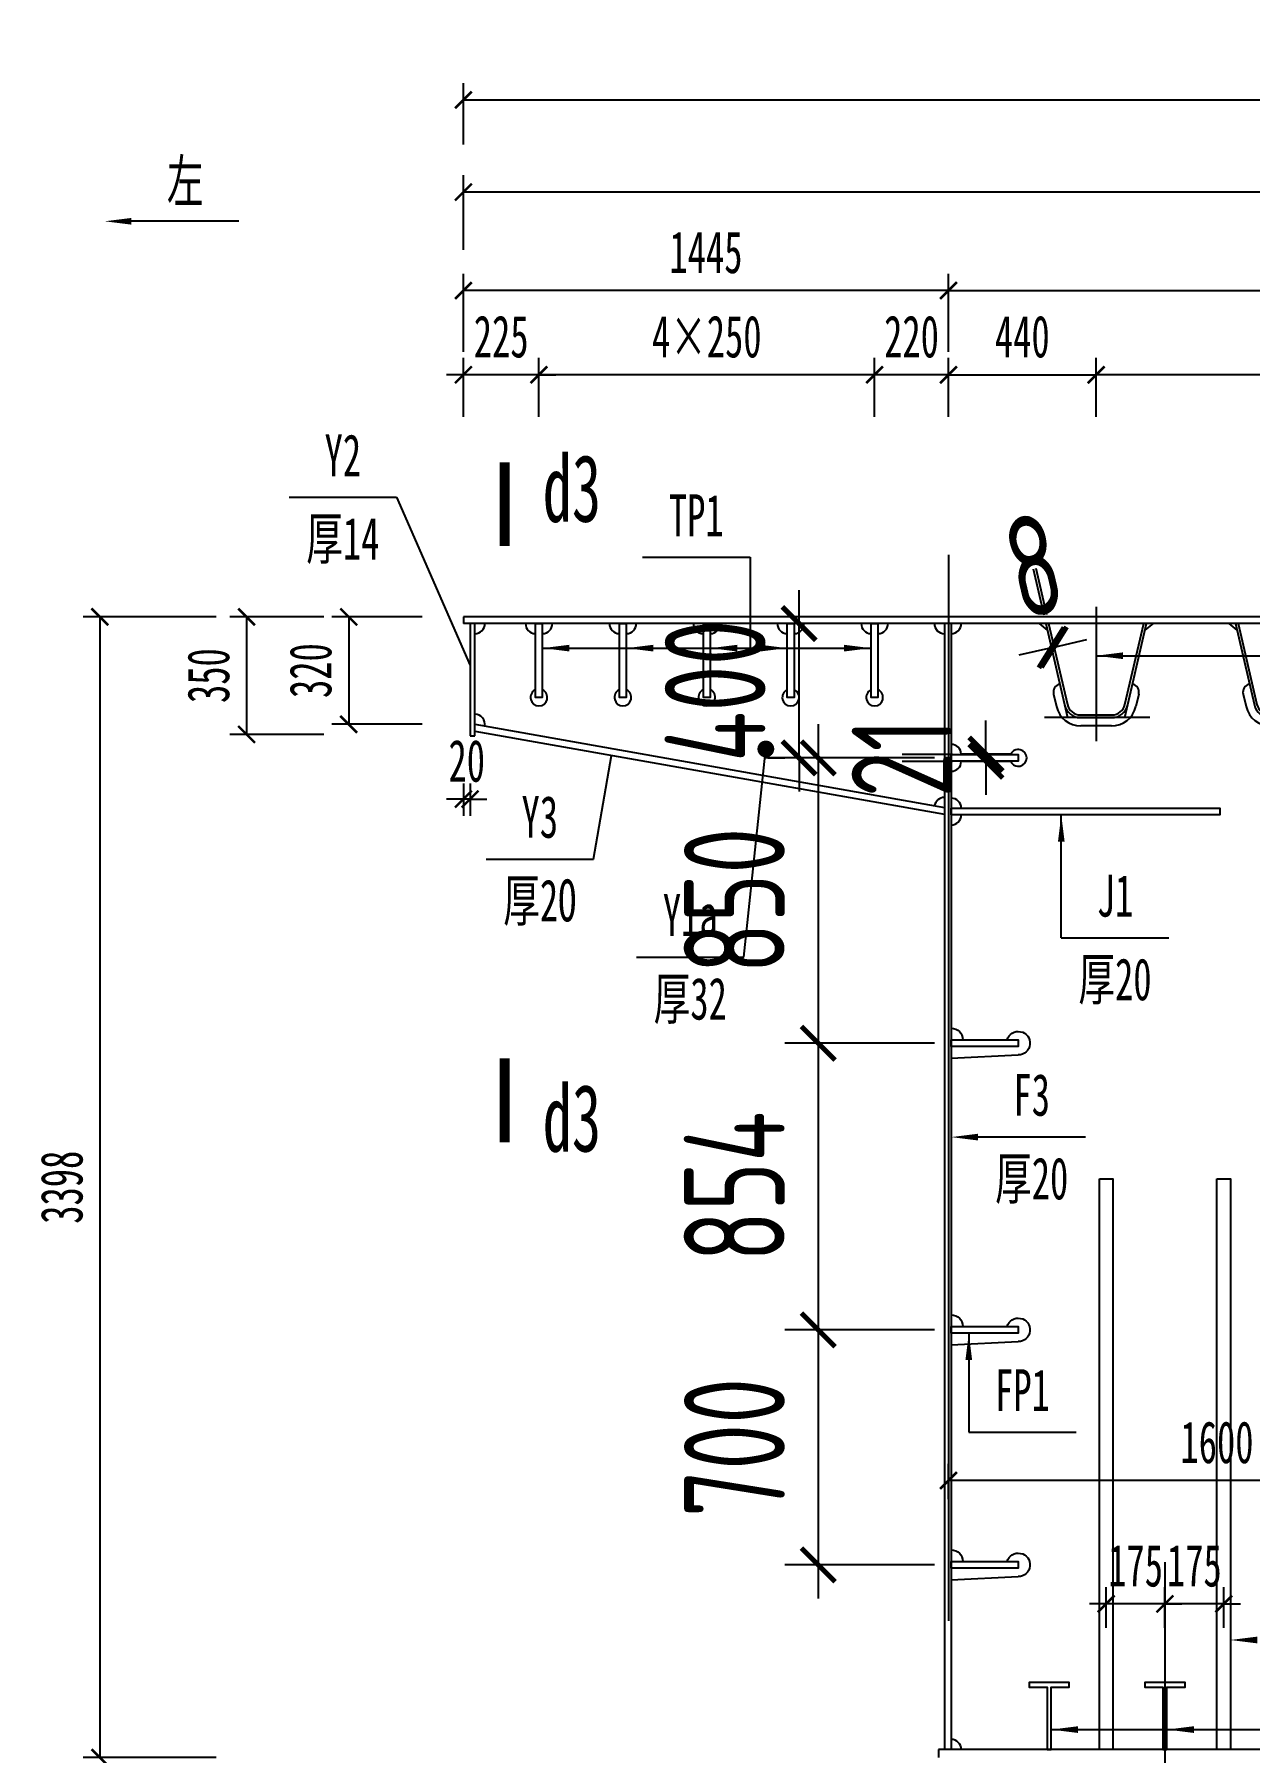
# Model space of a CAD drawing. Extents: x -149716 to 104715, y -26828 to 33500.
# Drawn here: x -37312 to -33691, y 6574 to 11693 of the extents above; entities that cross this region are included whole.
import ezdxf
from ezdxf.enums import TextEntityAlignment as Align

# ---------------------------------------------------------------- set-up
doc = ezdxf.new("R2010")
doc.units = 0
doc.header["$LTSCALE"] = 1000
doc.linetypes.add('CENTER', pattern=[50.8, 31.75, -6.35, 6.35, -6.35])
doc.layers.get('0').update_dxf_attribs({"linetype": 'CONTINUOUS'})
doc.layers.get('Defpoints').update_dxf_attribs({"color": 250, "linetype": 'CONTINUOUS'})
doc.layers.add('01', color=1, linetype='CONTINUOUS', lineweight=25)
doc.layers.add('DIM', color=3, linetype='CONTINUOUS', lineweight=0)
for name, color, linetype in [('02', 2, 'CONTINUOUS'), ('04', 4, 'CONTINUOUS'), ('06', 6, 'CENTER'), ('07', 7, 'CONTINUOUS')]:
    doc.layers.add(name, color=color, linetype=linetype)
doc.styles.add('TSSD_Dimension', font='tssdeng.shx', dxfattribs={"width": 0.7, "bigfont": 'hztxt.shx'})
doc.styles.add('仿宋', font='simfang.ttf', dxfattribs={"width": 0.64})
doc.dimstyles.new('1：50', dxfattribs={"dimscale": 50, "dimtxt": 2.5, "dimasz": 1, "dimexe": 1, "dimexo": 0, "dimgap": 1, "dimtad": 1, "dimdec": 1, "dimdsep": 46, "dimtxsty": '仿宋', "dimblk": 'ARCHTICK', "dimcen": 0, "dimclrd": 256, "dimclre": 256, "dimclrt": 256, "dimazin": 2, "dimtfac": 1, "dimtdec": 1, "dimtix": 1, "dimtmove": 2, "dimatfit": 3, "dimfxl": 1, "dimtvp": 0.8, "dimtolj": 1, "dimtzin": 0, "dimlwd": -1, "dimlwe": -1, "dimarcsym": 0})
doc.dimstyles.new('TSSD_100_100', dxfattribs={"dimtxt": 300, "dimasz": 100, "dimexe": 100, "dimexo": 250, "dimgap": 100, "dimtad": 1, "dimdec": 0, "dimzin": 0, "dimdsep": 46, "dimtxsty": 'TSSD_Dimension', "dimblk": 'ARCHTICK', "dimblk1": 'ARCHTICK', "dimblk2": 'ARCHTICK', "dimcen": 0, "dimdle": 100, "dimclrt": 7, "dimadec": 0, "dimazin": 0, "dimtfac": 1, "dimtdec": 0, "dimtix": 1, "dimtmove": 2, "dimatfit": 3, "dimfxl": 1, "dimtolj": 1, "dimtzin": 0, "dimarcsym": 0})

# ---------------------------------------------------------------- blocks, each defined once
blk = doc.blocks.new('_ArchTick')
at = {"color": 0, "linetype": 'ByBlock', "const_width": 0.15}
blk.add_lwpolyline([(-0.5, -0.5), (0.5, 0.5)], dxfattribs=at)
blk = doc.blocks.new('*D310')
at = {"layer": '04', "transparency": 16777216}
for p, q in [((-34588.6, 10746.6), (-34588.6, 10979.5)), ((-30883.6, 10746.6), (-30883.6, 10979.5)), ((-34588.6, 10929.5), (-30883.6, 10929.5))]:
    blk.add_line(p, q, dxfattribs=at)
at = {"layer": 'Defpoints', "color": 0, "transparency": 16777216}
for p in [(-30883.6, 10929.5), (-34588.6, 10746.6), (-30883.6, 10746.6)]:
    blk.add_point(p, dxfattribs=at)
at = {"layer": '04', "transparency": 16777216, "xscale": 50, "yscale": 50, "zscale": 50, "rotation": 180}
blk.add_blockref('_ArchTick', (-34588.6, 10929.5), dxfattribs=at)
at = {"layer": '04', "transparency": 16777216, "xscale": 50, "yscale": 50, "zscale": 50}
blk.add_blockref('_ArchTick', (-30883.6, 10929.5), dxfattribs=at)
at = {"layer": '04', "transparency": 16777216, "insert": (-32736.1, 11042.7), "char_height": 125, "attachment_point": 5, "style": '仿宋'}
blk.add_mtext('\\A1;3705', dxfattribs=at)
blk = doc.blocks.new('*D311')
at = {"layer": '04', "transparency": 16777216}
for p, q in [((-36033.6, 11364.4), (-36033.6, 11547.3)), ((-21733.6, 11364.4), (-21733.6, 11547.3)), ((-36033.6, 11497.3), (-21733.6, 11497.3))]:
    blk.add_line(p, q, dxfattribs=at)
at = {"layer": 'Defpoints', "color": 0, "transparency": 16777216}
for p in [(-21733.6, 11497.3), (-36033.6, 11364.4), (-21733.6, 11364.4)]:
    blk.add_point(p, dxfattribs=at)
at = {"layer": '04', "transparency": 16777216, "xscale": 50, "yscale": 50, "zscale": 50, "rotation": 180}
blk.add_blockref('_ArchTick', (-36033.6, 11497.3), dxfattribs=at)
at = {"layer": '04', "transparency": 16777216, "xscale": 50, "yscale": 50, "zscale": 50}
blk.add_blockref('_ArchTick', (-21733.6, 11497.3), dxfattribs=at)
at = {"layer": '04', "transparency": 16777216, "insert": (-28883.6, 11610.5), "char_height": 125, "attachment_point": 5, "style": '仿宋'}
blk.add_mtext('\\A1;14300', dxfattribs=at)
blk = doc.blocks.new('*D312')
at = {"layer": '04', "transparency": 16777216}
for p, q in [((-36033.6, 11051.2), (-36033.6, 11272.8)), ((-27833.6, 11051.2), (-27833.6, 11272.8)), ((-27833.6, 11222.8), (-36033.6, 11222.8))]:
    blk.add_line(p, q, dxfattribs=at)
at = {"layer": 'Defpoints', "color": 0, "transparency": 16777216}
for p in [(-36033.6, 11222.8), (-36033.6, 11051.2), (-27833.6, 11051.2)]:
    blk.add_point(p, dxfattribs=at)
at = {"layer": '04', "transparency": 16777216, "xscale": 50, "yscale": 50, "zscale": 50, "rotation": 180}
blk.add_blockref('_ArchTick', (-36033.6, 11222.8), dxfattribs=at)
at = {"layer": '04', "transparency": 16777216, "xscale": 50, "yscale": 50, "zscale": 50}
blk.add_blockref('_ArchTick', (-27833.6, 11222.8), dxfattribs=at)
at = {"layer": '04', "transparency": 16777216, "insert": (-31933.6, 11336.1), "char_height": 125, "attachment_point": 5, "style": '仿宋'}
blk.add_mtext('\\A1;8200', dxfattribs=at)
blk = doc.blocks.new('*D314')
at = {"layer": '04', "transparency": 16777216}
for p, q in [((-34148.6, 10553.6), (-34148.6, 10728.5)), ((-31323.6, 10553.6), (-31323.6, 10728.5)), ((-31323.6, 10678.5), (-34148.6, 10678.5))]:
    blk.add_line(p, q, dxfattribs=at)
at = {"layer": 'Defpoints', "color": 0, "transparency": 16777216}
for p in [(-34148.6, 10678.5), (-34148.6, 10553.6), (-31323.6, 10553.6)]:
    blk.add_point(p, dxfattribs=at)
at = {"layer": '04', "transparency": 16777216, "xscale": 50, "yscale": 50, "zscale": 50, "rotation": 180}
blk.add_blockref('_ArchTick', (-34148.6, 10678.5), dxfattribs=at)
at = {"layer": '04', "transparency": 16777216, "xscale": 50, "yscale": 50, "zscale": 50}
blk.add_blockref('_ArchTick', (-31323.6, 10678.5), dxfattribs=at)
at = {"layer": '04', "transparency": 16777216, "insert": (-32736.1, 10791.7), "char_height": 125, "attachment_point": 5, "style": '仿宋'}
blk.add_mtext('\\A1;5×565', dxfattribs=at)
blk = doc.blocks.new('*D315')
at = {"layer": '04', "transparency": 16777216}
for p, q in [((-36449.6, 9957.3), (-36729.5, 9957.3)), ((-36679.5, 9957.3), (-36679.5, 9607.3)), ((-36449.6, 9607.3), (-36729.5, 9607.3))]:
    blk.add_line(p, q, dxfattribs=at)
at = {"layer": 'Defpoints', "color": 0, "transparency": 16777216}
for p in [(-36449.6, 9957.3), (-36679.5, 9607.3), (-36449.6, 9607.3)]:
    blk.add_point(p, dxfattribs=at)
at = {"layer": '04', "transparency": 16777216, "xscale": 50, "yscale": 50, "zscale": 50}
for p, rotation in [((-36679.5, 9957.3), 90), ((-36679.5, 9607.3), 270)]:
    blk.add_blockref('_ArchTick', p, dxfattribs=dict(at, rotation=rotation))
at = {"layer": '04', "transparency": 16777216, "insert": (-36792.7, 9782.3), "char_height": 125, "attachment_point": 5, "rotation": 90, "style": '仿宋'}
blk.add_mtext('\\A1;350', dxfattribs=at)
blk = doc.blocks.new('*D316')
at = {"layer": '04', "transparency": 16777216}
for p, q in [((-36156.6, 9957.3), (-36425.2, 9957.3)), ((-36375.2, 9957.3), (-36375.2, 9637.3)), ((-36156.6, 9637.3), (-36425.2, 9637.3))]:
    blk.add_line(p, q, dxfattribs=at)
at = {"layer": 'Defpoints', "color": 0, "transparency": 16777216}
for p in [(-36156.6, 9957.3), (-36375.2, 9637.3), (-36156.6, 9637.3)]:
    blk.add_point(p, dxfattribs=at)
at = {"layer": '04', "transparency": 16777216, "xscale": 50, "yscale": 50, "zscale": 50}
for p, rotation in [((-36375.2, 9957.3), 90), ((-36375.2, 9637.3), 270)]:
    blk.add_blockref('_ArchTick', p, dxfattribs=dict(at, rotation=rotation))
at = {"layer": '04', "transparency": 16777216, "insert": (-36488.4, 9797.3), "char_height": 125, "attachment_point": 5, "rotation": 90, "style": '仿宋'}
blk.add_mtext('\\A1;320', dxfattribs=at)
blk = doc.blocks.new('顶底板板肋带过焊孔')
at = {"layer": '01'}
blk.add_lwpolyline([(50530.3, 112160.4, 0.404482), (50559.3, 112130.4), (50559.3, 111962.8, 4.313631), (50581.3, 111962.8), (50581.3, 112130.4, 0.404482), (50610.3, 112160.4)], format="xyb", dxfattribs=at)
at = {"layer": '02'}
blk.add_lwpolyline([(50560.3, 112160.4), (50580.3, 112160.4), (50580.3, 111940.4), (50560.3, 111940.4)], close=True, dxfattribs=at)
blk = doc.blocks.new('U2加劲肋带过焊孔')
at = {"layer": '01'}
for p, q in [((48376, 137282.9), (48036, 137282.9)), ((48036, 137282.9), (48060.5, 137263.4)), ((48376, 137282.9), (48351.4, 137263.4)), ((48079.1, 137072.9), (48087.6, 137035.9)), ((48332.9, 137072.9), (48324.3, 137035.9)), ((48251.2, 136977.9), (48160.7, 136977.9))]:
    blk.add_line(p, q, dxfattribs=at)
for centre, radius, start, end in [((48103.4, 137078.6), 25, 103.0693, 193.0693), ((48308.5, 137078.6), 25, 346.9307, 76.9307), ((48160.7, 137052.9), 75, 193.0693, 270), ((48251.2, 137052.9), 75, 270, 346.9307)]:
    blk.add_arc(centre, radius, start, end, dxfattribs=at)
at = {"layer": '02'}
for points in [[(48056, 137282.9), (48112.3, 137040.1, 0.348876), (48159.1, 137002.9), (48252.8, 137002.9, 0.348876), (48299.6, 137040.1), (48356, 137282.9)], [(48064.2, 137282.9), (48120.1, 137041.9, 0.348876), (48159.1, 137010.9), (48252.8, 137010.9, 0.348876), (48291.8, 137041.9), (48347.8, 137282.9)]]:
    blk.add_lwpolyline(points, format="xyb", dxfattribs=at)
at = {"layer": '06', "ltscale": 0.1}
blk.add_line((48206, 137332.9), (48206, 136932.9), dxfattribs=at)
blk = doc.blocks.new('*D317')
at = {"layer": '04', "transparency": 16777216}
for p, q in [((-36770.6, 9957.3), (-37166.5, 9957.3)), ((-37116.5, 9957.3), (-37116.5, 6559.3)), ((-36770.6, 6559.3), (-37166.5, 6559.3))]:
    blk.add_line(p, q, dxfattribs=at)
at = {"layer": 'Defpoints', "color": 0, "transparency": 16777216}
for p in [(-36770.6, 9957.3), (-37116.5, 6559.3), (-36770.6, 6559.3)]:
    blk.add_point(p, dxfattribs=at)
at = {"layer": '04', "transparency": 16777216, "xscale": 50, "yscale": 50, "zscale": 50}
for p, rotation in [((-37116.5, 9957.3), 90), ((-37116.5, 6559.3), 270)]:
    blk.add_blockref('_ArchTick', p, dxfattribs=dict(at, rotation=rotation))
at = {"layer": '04', "transparency": 16777216, "insert": (-37229.7, 8258.3), "char_height": 125, "attachment_point": 5, "rotation": 90, "style": '仿宋'}
blk.add_mtext('\\A1;3398', dxfattribs=at)
blk = doc.blocks.new('板肋带过焊孔')
at = {"layer": '01'}
blk.add_line((50817.6, 161172.4), (50617.6, 161182.4), dxfattribs=at)
for centre, start, end in [((50617.6, 161217.4), 16.6015, 270), ((50817.6, 161227.4), 90, 180)]:
    blk.add_arc(centre, 35, start, end, dxfattribs=at)
at = {"layer": '02'}
blk.add_lwpolyline([(50817.6, 161227.4), (50617.6, 161227.4), (50617.6, 161207.4), (50817.6, 161207.4)], close=True, dxfattribs=at)
blk = doc.blocks.new('*D318')
at = {"layer": '04', "transparency": 16777216}
for p, q in [((-34588.6, 10553.6), (-34588.6, 10728.5)), ((-34148.6, 10553.6), (-34148.6, 10728.5)), ((-34588.6, 10678.5), (-34148.6, 10678.5))]:
    blk.add_line(p, q, dxfattribs=at)
at = {"layer": 'Defpoints', "color": 0, "transparency": 16777216}
for p in [(-34148.6, 10678.5), (-34588.6, 10553.6), (-34148.6, 10553.6)]:
    blk.add_point(p, dxfattribs=at)
at = {"layer": '04', "transparency": 16777216, "xscale": 50, "yscale": 50, "zscale": 50, "rotation": 180}
blk.add_blockref('_ArchTick', (-34588.6, 10678.5), dxfattribs=at)
at = {"layer": '04', "transparency": 16777216, "xscale": 50, "yscale": 50, "zscale": 50}
blk.add_blockref('_ArchTick', (-34148.6, 10678.5), dxfattribs=at)
at = {"layer": '04', "transparency": 16777216, "insert": (-34368.6, 10791.7), "char_height": 125, "attachment_point": 5, "style": '仿宋'}
blk.add_mtext('\\A1;440', dxfattribs=at)
blk = doc.blocks.new('*D320')
at = {"layer": '04', "transparency": 16777216}
for p, q in [((-34808.6, 10553.6), (-34808.6, 10728.5)), ((-34588.6, 10553.6), (-34588.6, 10728.5)), ((-34808.6, 10678.5), (-34858.6, 10678.5)), ((-34588.6, 10678.5), (-34808.6, 10678.5)), ((-34588.6, 10678.5), (-34538.6, 10678.5))]:
    blk.add_line(p, q, dxfattribs=at)
at = {"layer": 'Defpoints', "color": 0, "transparency": 16777216}
for p in [(-34808.6, 10678.5), (-34808.6, 10553.6), (-34588.6, 10553.6)]:
    blk.add_point(p, dxfattribs=at)
at = {"layer": '04', "transparency": 16777216, "xscale": 50, "yscale": 50, "zscale": 50}
blk.add_blockref('_ArchTick', (-34808.6, 10678.5), dxfattribs=at)
at = {"layer": '04', "transparency": 16777216, "xscale": 50, "yscale": 50, "zscale": 50, "rotation": 180}
blk.add_blockref('_ArchTick', (-34588.6, 10678.5), dxfattribs=at)
at = {"layer": '04', "transparency": 16777216, "insert": (-34698.6, 10791.7), "char_height": 125, "attachment_point": 5, "style": '仿宋'}
blk.add_mtext('\\A1;220', dxfattribs=at)
blk = doc.blocks.new('*D321')
at = {"layer": '04', "transparency": 16777216}
for p, q in [((-35808.6, 10553.6), (-35808.6, 10728.5)), ((-34808.6, 10553.6), (-34808.6, 10728.5)), ((-34808.6, 10678.5), (-35808.6, 10678.5))]:
    blk.add_line(p, q, dxfattribs=at)
at = {"layer": 'Defpoints', "color": 0, "transparency": 16777216}
for p in [(-35808.6, 10678.5), (-35808.6, 10553.6), (-34808.6, 10553.6)]:
    blk.add_point(p, dxfattribs=at)
at = {"layer": '04', "transparency": 16777216, "xscale": 50, "yscale": 50, "zscale": 50, "rotation": 180}
blk.add_blockref('_ArchTick', (-35808.6, 10678.5), dxfattribs=at)
at = {"layer": '04', "transparency": 16777216, "xscale": 50, "yscale": 50, "zscale": 50}
blk.add_blockref('_ArchTick', (-34808.6, 10678.5), dxfattribs=at)
at = {"layer": '04', "transparency": 16777216, "insert": (-35308.6, 10791.7), "char_height": 125, "attachment_point": 5, "style": '仿宋'}
blk.add_mtext('\\A1;4×250', dxfattribs=at)
blk = doc.blocks.new('*D322')
at = {"layer": '04', "transparency": 16777216}
for p, q in [((-36033.6, 10553.6), (-36033.6, 10728.5)), ((-35808.6, 10553.6), (-35808.6, 10728.5)), ((-36033.6, 10678.5), (-36083.6, 10678.5)), ((-35808.6, 10678.5), (-36033.6, 10678.5)), ((-35808.6, 10678.5), (-35758.6, 10678.5))]:
    blk.add_line(p, q, dxfattribs=at)
at = {"layer": 'Defpoints', "color": 0, "transparency": 16777216}
for p in [(-36033.6, 10678.5), (-36033.6, 10553.6), (-35808.6, 10553.6)]:
    blk.add_point(p, dxfattribs=at)
at = {"layer": '04', "transparency": 16777216, "xscale": 50, "yscale": 50, "zscale": 50}
blk.add_blockref('_ArchTick', (-36033.6, 10678.5), dxfattribs=at)
at = {"layer": '04', "transparency": 16777216, "xscale": 50, "yscale": 50, "zscale": 50, "rotation": 180}
blk.add_blockref('_ArchTick', (-35808.6, 10678.5), dxfattribs=at)
at = {"layer": '04', "transparency": 16777216, "insert": (-35921.1, 10791.7), "char_height": 125, "attachment_point": 5, "style": '仿宋'}
blk.add_mtext('\\A1;225', dxfattribs=at)
blk = doc.blocks.new('*D323')
at = {"layer": '04', "transparency": 16777216}
for p, q in [((-36033.6, 10746.6), (-36033.6, 10979.5)), ((-34588.6, 10746.6), (-34588.6, 10979.5)), ((-34588.6, 10929.5), (-36033.6, 10929.5))]:
    blk.add_line(p, q, dxfattribs=at)
at = {"layer": 'Defpoints', "color": 0, "transparency": 16777216}
for p in [(-36033.6, 10929.5), (-36033.6, 10746.6), (-34588.6, 10746.6)]:
    blk.add_point(p, dxfattribs=at)
at = {"layer": '04', "transparency": 16777216, "xscale": 50, "yscale": 50, "zscale": 50, "rotation": 180}
blk.add_blockref('_ArchTick', (-36033.6, 10929.5), dxfattribs=at)
at = {"layer": '04', "transparency": 16777216, "xscale": 50, "yscale": 50, "zscale": 50}
blk.add_blockref('_ArchTick', (-34588.6, 10929.5), dxfattribs=at)
at = {"layer": '04', "transparency": 16777216, "insert": (-35311.1, 11042.7), "char_height": 125, "attachment_point": 5, "style": '仿宋'}
blk.add_mtext('\\A1;1445', dxfattribs=at)
blk = doc.blocks.new('*D364')
at = {"layer": '04', "transparency": 16777216}
for p, q in [((-34588.6, 7329.1), (-34588.6, 7434.7)), ((-32988.6, 7329.1), (-32988.6, 7434.7)), ((-32988.6, 7384.7), (-34588.6, 7384.7))]:
    blk.add_line(p, q, dxfattribs=at)
at = {"layer": 'Defpoints', "color": 0, "transparency": 16777216}
for p in [(-34588.6, 7384.7), (-34588.6, 7329.1), (-32988.6, 7329.1)]:
    blk.add_point(p, dxfattribs=at)
at = {"layer": '04', "transparency": 16777216, "xscale": 50, "yscale": 50, "zscale": 50, "rotation": 180}
blk.add_blockref('_ArchTick', (-34588.6, 7384.7), dxfattribs=at)
at = {"layer": '04', "transparency": 16777216, "xscale": 50, "yscale": 50, "zscale": 50}
blk.add_blockref('_ArchTick', (-32988.6, 7384.7), dxfattribs=at)
at = {"layer": '04', "transparency": 16777216, "insert": (-33788.6, 7497.9), "char_height": 125, "attachment_point": 5, "style": '仿宋'}
blk.add_mtext('\\A1;1600', dxfattribs=at)
blk = doc.blocks.new('*D282')
at = {"layer": '04', "transparency": 16777216}
for p, q in [((-36033.6, 9461.4), (-36033.6, 9364.6)), ((-36013.6, 9461.4), (-36013.6, 9364.6)), ((-36033.6, 9414.6), (-36083.6, 9414.6)), ((-36013.6, 9414.6), (-36033.6, 9414.6)), ((-36013.6, 9414.6), (-35963.6, 9414.6))]:
    blk.add_line(p, q, dxfattribs=at)
at = {"layer": 'Defpoints', "color": 0, "transparency": 16777216}
for p in [(-36033.6, 9461.4), (-36013.6, 9461.4), (-36033.6, 9414.6)]:
    blk.add_point(p, dxfattribs=at)
at = {"layer": '04', "transparency": 16777216, "xscale": 50, "yscale": 50, "zscale": 50}
blk.add_blockref('_ArchTick', (-36033.6, 9414.6), dxfattribs=at)
at = {"layer": '04', "transparency": 16777216, "xscale": 50, "yscale": 50, "zscale": 50, "rotation": 180}
blk.add_blockref('_ArchTick', (-36013.6, 9414.6), dxfattribs=at)
at = {"layer": '04', "transparency": 16777216, "insert": (-36023.6, 9527.8), "char_height": 125, "attachment_point": 5, "style": '仿宋'}
blk.add_mtext('\\A1;20', dxfattribs=at)
blk = doc.blocks.new('腹板板肋带过焊孔1')
at = {"layer": '01'}
for p, q in [((53004.8, 112165.9), (52857.2, 112165.9)), ((53004.8, 112143.9), (52857.2, 112143.9))]:
    blk.add_line(p, q, dxfattribs=at)
for centre, radius, start, end in [((52827.3, 112164.9), 30, 1.9102, 90), ((53027.3, 112154.9), 25, 206.1039, 153.8961), ((52827.3, 112144.9), 30, 270, 358.0898)]:
    blk.add_arc(centre, radius, start, end, dxfattribs=at)
at = {"layer": '02'}
blk.add_lwpolyline([(52827.3, 112164.9), (53027.3, 112164.9), (53027.3, 112144.9), (52827.3, 112144.9)], close=True, dxfattribs=at)
blk = doc.blocks.new('*D298')
at = {"layer": '04', "transparency": 16777216}
for p, q in [((-33943.6, 6945.9), (-33943.6, 7067.2)), ((-33768.6, 6945.9), (-33768.6, 7067.2)), ((-33943.6, 7017.2), (-33993.6, 7017.2)), ((-33768.6, 7017.2), (-33943.6, 7017.2)), ((-33768.6, 7017.2), (-33718.6, 7017.2))]:
    blk.add_line(p, q, dxfattribs=at)
at = {"layer": 'Defpoints', "color": 0, "transparency": 16777216}
for p in [(-33943.6, 7017.2), (-33943.6, 6945.9), (-33768.6, 6945.9)]:
    blk.add_point(p, dxfattribs=at)
at = {"layer": '04', "transparency": 16777216, "xscale": 50, "yscale": 50, "zscale": 50}
blk.add_blockref('_ArchTick', (-33943.6, 7017.2), dxfattribs=at)
at = {"layer": '04', "transparency": 16777216, "xscale": 50, "yscale": 50, "zscale": 50, "rotation": 180}
blk.add_blockref('_ArchTick', (-33768.6, 7017.2), dxfattribs=at)
at = {"layer": '04', "transparency": 16777216, "insert": (-33856.1, 7130.4), "char_height": 125, "attachment_point": 5, "style": '仿宋'}
blk.add_mtext('\\A1;175', dxfattribs=at)
blk = doc.blocks.new('*D299')
at = {"layer": '04', "transparency": 16777216}
for p, q in [((-34118.6, 6945.9), (-34118.6, 7067.2)), ((-33943.6, 6945.9), (-33943.6, 7067.2)), ((-34118.6, 7017.2), (-34168.6, 7017.2)), ((-33943.6, 7017.2), (-34118.6, 7017.2)), ((-33943.6, 7017.2), (-33893.6, 7017.2))]:
    blk.add_line(p, q, dxfattribs=at)
at = {"layer": 'Defpoints', "color": 0, "transparency": 16777216}
for p in [(-34118.6, 7017.2), (-34118.6, 6945.9), (-33943.6, 6945.9)]:
    blk.add_point(p, dxfattribs=at)
at = {"layer": '04', "transparency": 16777216, "xscale": 50, "yscale": 50, "zscale": 50}
blk.add_blockref('_ArchTick', (-34118.6, 7017.2), dxfattribs=at)
at = {"layer": '04', "transparency": 16777216, "xscale": 50, "yscale": 50, "zscale": 50, "rotation": 180}
blk.add_blockref('_ArchTick', (-33943.6, 7017.2), dxfattribs=at)
at = {"layer": '04', "transparency": 16777216, "insert": (-34031.1, 7130.4), "char_height": 125, "attachment_point": 5, "style": '仿宋'}
blk.add_mtext('\\A1;175', dxfattribs=at)
blk = doc.blocks.new('*D375')
at = {"layer": 'Defpoints', "color": 0, "transparency": 16777216}
for p in [(-34280, 9857.1), (-34274.1, 9867.4), (-34272.2, 9858.9)]:
    blk.add_point(p, dxfattribs=at)
at = {"layer": 'DIM', "color": 0, "lineweight": -2, "transparency": 16777216}
for p, q in [((-34336.5, 10100.7), (-34304.5, 9963)), ((-34328.7, 10102.5), (-34296.8, 9964.8)), ((-34274.1, 9867.4), (-34176.7, 9890)), ((-34281.9, 9865.6), (-34379.3, 9843)), ((-34281.9, 9865.6), (-34274.1, 9867.4))]:
    blk.add_line(p, q, dxfattribs=at)
at = {"layer": 'DIM', "color": 0, "lineweight": -2, "transparency": 16777216, "xscale": 100, "yscale": 100, "zscale": 100}
for p, rotation in [((-34281.9, 9865.6), 13.06931789628946), ((-34274.1, 9867.4), 193.0693178962895)]:
    blk.add_blockref('_ArchTick', p, dxfattribs=dict(at, rotation=rotation))
at = {"layer": 'DIM', "color": 7, "transparency": 16777216, "insert": (-34334.6, 10110.1), "char_height": 300, "attachment_point": 5, "rotation": 13.0693, "style": 'TSSD_Dimension'}
blk.add_mtext('\\A1;8', dxfattribs=at)
blk = doc.blocks.new('*D377')
at = {"layer": 'Defpoints', "color": 0, "transparency": 16777216}
for p in [(-34476.8, 9548.3), (-34476.8, 9527.3), (-34476.8, 9527.3)]:
    blk.add_point(p, dxfattribs=at)
at = {"layer": 'DIM', "color": 0, "lineweight": -2, "transparency": 16777216}
for p, q in [((-34476.8, 9548.3), (-34476.8, 9648.3)), ((-34726.8, 9548.3), (-34576.8, 9548.3)), ((-34726.8, 9527.3), (-34576.8, 9527.3)), ((-34476.8, 9548.3), (-34476.8, 9527.3)), ((-34476.8, 9527.3), (-34476.8, 9427.3))]:
    blk.add_line(p, q, dxfattribs=at)
at = {"layer": 'DIM', "color": 0, "lineweight": -2, "transparency": 16777216, "xscale": 100, "yscale": 100, "zscale": 100}
for p, rotation in [((-34476.8, 9548.3), 270), ((-34476.8, 9527.3), 90)]:
    blk.add_blockref('_ArchTick', p, dxfattribs=dict(at, rotation=rotation))
at = {"layer": 'DIM', "color": 7, "transparency": 16777216, "insert": (-34726.8, 9537.8), "char_height": 300, "attachment_point": 5, "rotation": 90, "style": 'TSSD_Dimension'}
blk.add_mtext('\\A1;21', dxfattribs=at)
blk = doc.blocks.new('*D378')
at = {"layer": 'Defpoints', "color": 0, "transparency": 16777216}
for p in [(-35033.6, 9937.3), (-34416.6, 9937.3), (-34380.6, 9537.3)]:
    blk.add_point(p, dxfattribs=at)
at = {"layer": 'DIM', "color": 0, "lineweight": -2, "transparency": 16777216}
for p, q in [((-35033.6, 9937.3), (-35033.6, 10037.3)), ((-34666.6, 9937.3), (-35133.6, 9937.3)), ((-35033.6, 9537.3), (-35033.6, 9937.3)), ((-34630.6, 9537.3), (-35133.6, 9537.3)), ((-35033.6, 9537.3), (-35033.6, 9437.3))]:
    blk.add_line(p, q, dxfattribs=at)
at = {"layer": 'DIM', "color": 0, "lineweight": -2, "transparency": 16777216, "xscale": 100, "yscale": 100, "zscale": 100}
for p, rotation in [((-35033.6, 9937.3), 270), ((-35033.6, 9537.3), 90)]:
    blk.add_blockref('_ArchTick', p, dxfattribs=dict(at, rotation=rotation))
at = {"layer": 'DIM', "color": 7, "transparency": 16777216, "insert": (-35283.6, 9737.3), "char_height": 300, "attachment_point": 5, "rotation": 90, "style": 'TSSD_Dimension'}
blk.add_mtext('\\A1;400', dxfattribs=at)
blk = doc.blocks.new('*D379')
at = {"layer": 'Defpoints', "color": 0, "transparency": 16777216}
for p in [(-34876.8, 9537.3), (-34976.3, 8687.3), (-34380.6, 8687.3)]:
    blk.add_point(p, dxfattribs=at)
at = {"layer": 'DIM', "color": 0, "lineweight": -2, "transparency": 16777216}
for p, q in [((-34976.3, 9637.3), (-34976.3, 8587.3)), ((-35126.8, 9537.3), (-35076.3, 9537.3)), ((-34630.6, 8687.3), (-35076.3, 8687.3))]:
    blk.add_line(p, q, dxfattribs=at)
at = {"layer": 'DIM', "color": 0, "lineweight": -2, "transparency": 16777216, "xscale": 100, "yscale": 100, "zscale": 100}
for p, rotation in [((-34976.3, 9537.3), 90), ((-34976.3, 8687.3), 270)]:
    blk.add_blockref('_ArchTick', p, dxfattribs=dict(at, rotation=rotation))
at = {"layer": 'DIM', "color": 7, "transparency": 16777216, "insert": (-35226.3, 9112.3), "char_height": 300, "attachment_point": 5, "rotation": 90, "style": 'TSSD_Dimension'}
blk.add_mtext('\\A1;850', dxfattribs=at)
blk = doc.blocks.new('*D380')
at = {"layer": 'Defpoints', "color": 0, "transparency": 16777216}
for p in [(-34380.6, 8687.3), (-34976.3, 7833.3), (-34380.6, 7833.3)]:
    blk.add_point(p, dxfattribs=at)
at = {"layer": 'DIM', "color": 0, "lineweight": -2, "transparency": 16777216}
for p, q in [((-34976.3, 8787.3), (-34976.3, 7733.3)), ((-34630.6, 8687.3), (-35076.3, 8687.3)), ((-34630.6, 7833.3), (-35076.3, 7833.3))]:
    blk.add_line(p, q, dxfattribs=at)
at = {"layer": 'DIM', "color": 0, "lineweight": -2, "transparency": 16777216, "xscale": 100, "yscale": 100, "zscale": 100}
for p, rotation in [((-34976.3, 8687.3), 90), ((-34976.3, 7833.3), 270)]:
    blk.add_blockref('_ArchTick', p, dxfattribs=dict(at, rotation=rotation))
at = {"layer": 'DIM', "color": 7, "transparency": 16777216, "insert": (-35226.3, 8260.3), "char_height": 300, "attachment_point": 5, "rotation": 90, "style": 'TSSD_Dimension'}
blk.add_mtext('\\A1;854', dxfattribs=at)
blk = doc.blocks.new('*D381')
at = {"layer": 'Defpoints', "color": 0, "transparency": 16777216}
for p in [(-34380.6, 7833.3), (-34976.3, 7133.3), (-34380.6, 7133.3)]:
    blk.add_point(p, dxfattribs=at)
at = {"layer": 'DIM', "color": 0, "lineweight": -2, "transparency": 16777216}
for p, q in [((-34976.3, 7933.3), (-34976.3, 7033.3)), ((-34630.6, 7833.3), (-35076.3, 7833.3)), ((-34630.6, 7133.3), (-35076.3, 7133.3))]:
    blk.add_line(p, q, dxfattribs=at)
at = {"layer": 'DIM', "color": 0, "lineweight": -2, "transparency": 16777216, "xscale": 100, "yscale": 100, "zscale": 100}
for p, rotation in [((-34976.3, 7833.3), 90), ((-34976.3, 7133.3), 270)]:
    blk.add_blockref('_ArchTick', p, dxfattribs=dict(at, rotation=rotation))
at = {"layer": 'DIM', "color": 7, "transparency": 16777216, "insert": (-35226.3, 7483.3), "char_height": 300, "attachment_point": 5, "rotation": 90, "style": 'TSSD_Dimension'}
blk.add_mtext('\\A1;700', dxfattribs=at)

msp = doc.modelspace()

# ---------------------------------------------------------------- linework, layer by layer
for p, q in [((-33988.88623, 9657.3046), (-34302.7872, 9657.3046)), ((-34380.5722, 8697.3046), (-34380.5722, 8677.3046))]:
    msp.add_line(p, q)
at = {"layer": '01'}
for p, q in [((-33978.5722, 9937.3046), (-34318.5722, 9937.3046)), ((-34318.5722, 9937.3046), (-34294.04961, 9917.82265)), ((-33978.5722, 9937.3046), (-34003.0948, 9917.82265)), ((-34275.48568, 9727.29892), (-34266.90706, 9690.34487)), ((-34021.65873, 9727.29892), (-34030.23735, 9690.34487)), ((-34103.29464, 9632.3046), (-34193.84977, 9632.3046))]:
    msp.add_line(p, q, dxfattribs=at)
for centre, radius, start, end in [((-34251.13325, 9732.95217), 25, 103.0693179, 193.0693179), ((-34046.01116, 9732.95217), 25, 346.9306821, 76.9306821), ((-34193.84977, 9707.3046), 75, 193.0693179, 270), ((-34103.29464, 9707.3046), 75, 270, 346.9306821)]:
    msp.add_arc(centre, radius, start, end, dxfattribs=at)
at = {"layer": '02'}
for p, q in [((-27833.5722, 9957.3046), (-36033.5722, 9957.3046)), ((-36033.5722, 9957.3046), (-36033.5722, 9937.3046)), ((-27833.5722, 9937.3046), (-36033.5722, 9937.3046)), ((-36013.5722, 9937.3046), (-36013.5722, 9603.3046)), ((-35999.5722, 9603.3046), (-35999.5722, 9937.3046)), ((-34600.5722, 9937.3046), (-34600.5722, 6583.3046)), ((-34580.5722, 9937.3046), (-34580.5722, 6583.3046)), ((-34298.5722, 9937.3046), (-34233.5722, 9657.3046)), ((-34290.35947, 9937.3046), (-34234.40255, 9696.25941)), ((-34063.5722, 9657.3046), (-33998.5722, 9937.3046)), ((-34062.74186, 9696.25941), (-34006.78494, 9937.3046)), ((-35999.5722, 9637.3046), (-34600.5722, 9389.43075)), ((-34195.43866, 9665.3046), (-34101.70574, 9665.3046)), ((-34195.43866, 9657.3046), (-34101.70574, 9657.3046)), ((-36013.5722, 9603.3046), (-35999.5722, 9603.3046)), ((-35999.5722, 9616.9931), (-34600.5722, 9369.11925)), ((-34618.5722, 6583.3046), (-34618.5722, 6559.3046)), ((-27833.5722, 6583.3046), (-34618.5722, 6583.3046))]:
    msp.add_line(p, q, dxfattribs=at)
for points in [[(-34580.5722, 9387.3046), (-33780.5722, 9387.3046), (-33780.5722, 9367.3046), (-34580.5722, 9367.3046)], [(-34138.5722, 8283.3046), (-34098.5722, 8283.3046), (-34098.5722, 6583.3046), (-34138.5722, 6583.3046)], [(-33788.5722, 8283.3046), (-33748.5722, 8283.3046), (-33748.5722, 6583.3046), (-33788.5722, 6583.3046)], [(-34294.5722, 6583.3046), (-34282.5722, 6583.3046), (-34282.5722, 6769.3046), (-34228.5722, 6769.3046), (-34228.5722, 6783.3046), (-34348.5722, 6783.3046), (-34348.5722, 6769.3046), (-34294.5722, 6769.3046)], [(-33949.5722, 6583.3046), (-33937.5722, 6583.3046), (-33937.5722, 6769.3046), (-33883.5722, 6769.3046), (-33883.5722, 6783.3046), (-34003.5722, 6783.3046), (-34003.5722, 6769.3046), (-33949.5722, 6769.3046)]]:
    msp.add_lwpolyline(points, close=True, dxfattribs=at)
for centre, radius, start, end in [((-35999.5722, 9937.3046), 30, 270, 0), ((-34600.5722, 9937.3046), 30, 180, 270), ((-34580.5722, 9937.3046), 30, 270, 0), ((-34195.43866, 9705.3046), 48, 193.0693179, 270), ((-34195.43866, 9705.3046), 40, 193.0693179, 270), ((-34101.70574, 9705.3046), 40, 270, 346.9306821), ((-34101.70574, 9705.3046), 48, 270, 346.9306821), ((-35999.5722, 9637.3046), 30, 349.95264485, 90), ((-34600.5722, 9389.43075), 30, 90, 169.95264485), ((-34580.5722, 9387.3046), 30, 0, 90), ((-34580.5722, 9367.3046), 30, 270, 0), ((-34580.5722, 6583.3046), 30, 0, 90)]:
    msp.add_arc(centre, radius, start, end, dxfattribs=at)
at = {"layer": '06', "ltscale": 0.1}
for p, q in [((-34588.5722, 10141.68382), (-34588.5722, 6141.68382)), ((-34148.5722, 9987.3046), (-34148.5722, 9587.3046)), ((-33943.5722, 7141.68382), (-33943.5722, 6141.68382))]:
    msp.add_line(p, q, dxfattribs=at)
at = {"layer": '07'}
for p, q in [((-36702.39957, 11135.70865), (-37022.39957, 11135.70865)), ((-36552.75611, 10313.74205), (-36232.75611, 10313.74205)), ((-36232.75611, 10313.74205), (-36013.5722, 9812.82634)), ((-35499.72015, 10134.93334), (-35179.72015, 10134.93334)), ((-35179.72015, 10134.93334), (-35179.72015, 9864.20126)), ((-35797.5722, 9864.20126), (-34819.5722, 9864.20126)), ((-34148.5722, 9841.6133), (-29183.5722, 9841.6133)), ((-35645.95105, 9235.6081), (-35591.9397, 9544.76905)), ((-35197.77826, 8943.14183), (-35132.66197, 9563.78148)), ((-34252.4203, 9000.89211), (-34252.4203, 9367.3046)), ((-35965.95105, 9235.6081), (-35645.95105, 9235.6081)), ((-34252.4203, 9000.89211), (-33932.4203, 9000.89211)), ((-35517.77826, 8943.14183), (-35197.77826, 8943.14183)), ((-34180.5722, 8407.57475), (-34500.5722, 8407.57475)), ((-34527.99866, 7823.3046), (-34527.99866, 7528.82)), ((-34527.99866, 7528.82), (-34207.99866, 7528.82)), ((-34282.5722, 6642.65615), (-28889.5722, 6642.65615))]:
    msp.add_line(p, q, dxfattribs=at)
for points in [[(-37102.39957, 11135.70865, 0, 20, 0), (-37022.39957, 11135.70865, 8, 8, 0)], [(-35797.5722, 9864.20126, 0, 20, 0), (-35717.5722, 9864.20126, 8, 8, 0)], [(-35547.5722, 9864.20126, 0, 20, 0), (-35467.5722, 9864.20126, 8, 8, 0)], [(-35297.5722, 9864.20126, 0, 20, 0), (-35217.5722, 9864.20126, 8, 8, 0)], [(-35069.5722, 9864.20126, 0, 20, 0), (-35149.5722, 9864.20126, 8, 8, 0)], [(-34819.5722, 9864.20126, 0, 20, 0), (-34899.5722, 9864.20126, 8, 8, 0)], [(-34148.5722, 9841.6133, 0, 20, 0), (-34068.5722, 9841.6133, 8, 8, 0)], [(-35120.16197, 9563.78148, 25, 25, -1), (-35145.16197, 9563.78148, 25, 25, -1), (-35120.16197, 9563.78148, 0, 0, 0)], [(-34252.4203, 9367.3046, 0, 20, 0), (-34252.4203, 9287.3046, 8, 8, 0)], [(-34580.5722, 8407.57475, 0, 20, 0), (-34500.5722, 8407.57475, 8, 8, 0)], [(-34527.99866, 7823.3046, 0, 20, 0), (-34527.99866, 7743.3046, 8, 8, 0)], [(-33748.5722, 6909.53545, 0, 20, 0), (-33668.5722, 6909.53545, 8, 8, 0)], [(-34282.5722, 6642.65615, 0, 20, 0), (-34202.5722, 6642.65615, 8, 8, 0)], [(-33937.5722, 6642.65615, 0, 20, 0), (-33857.5722, 6642.65615, 8, 8, 0)]]:
    msp.add_lwpolyline(points, format="xyseb", dxfattribs=at)
at = {"layer": '07', "const_width": 30}
for points in [[(-35910.36467, 10168.10149), (-35910.36467, 10418.10149)], [(-35910.36467, 8642.13054), (-35910.36467, 8392.13054)]]:
    msp.add_lwpolyline(points, dxfattribs=at)

# ---------------------------------------------------------------- block references
at = {"layer": '02'}
for name, p in [('U2加劲肋带过焊孔', (-81789.53668, -127345.60313)), ('顶底板板肋带过焊孔', (-86378.89722, -102223.0581)), ('顶底板板肋带过焊孔', (-86128.89722, -102223.0581)), ('顶底板板肋带过焊孔', (-85878.89722, -102223.0581)), ('顶底板板肋带过焊孔', (-85628.89722, -102223.0581)), ('顶底板板肋带过焊孔', (-85378.89722, -102223.0581)), ('腹板板肋带过焊孔1', (-87407.82242, -102617.60232))]:
    msp.add_blockref(name, p, dxfattribs=at)
at = {"layer": '02', "xscale": -1}
for p in [(16237.05822, -152530.06006), (16237.05822, -153384.06006), (16237.05822, -154084.06006)]:
    msp.add_blockref('板肋带过焊孔', p, dxfattribs=at)

# ---------------------------------------------------------------- texts
at = {"layer": '07', "style": '仿宋', "width": 0.64}
for s, height, p in [('左', 125, (-36862.39957, 11260.70865)), ('Y2', 125, (-36392.75611, 10438.74205)), ('d3', 200, (-35710.36467, 10343.10149)), ('TP1', 125, (-35339.72015, 10259.93334)), ('厚14', 125, (-36392.75611, 10188.74205)), ('Y3', 125, (-35805.95105, 9360.6081)), ('厚2O', 125, (-35805.95105, 9110.6081)), ('J1', 125, (-34092.4203, 9125.89211)), ('Y1a', 125, (-35357.77826, 9068.14183)), ('厚20', 125, (-34092.4203, 8875.89211)), ('厚32', 125, (-35357.77826, 8818.14183)), ('d3', 200, (-35710.36467, 8467.13054)), ('F3', 125, (-34340.5722, 8532.57475)), ('厚20', 125, (-34340.5722, 8282.57475)), ('FP1', 125, (-34367.99866, 7653.82))]:
    msp.add_text(s, height=height, dxfattribs=at).set_placement(p, align=Align.MIDDLE)

# ---------------------------------------------------------------- dimensions: what is measured, and where the dimension line sits
at = {"layer": '04'}
for p1, p2, distance, picture, middle in [((-36033.5722, 11364.37494), (-21733.5722, 11364.37494), 132.9445, '*D311', (-28883.5722, 11610.53372)), ((-27833.5722, 11051.15682), (-36033.5722, 11051.15682), -171.69267, '*D312', (-31933.5722, 11336.06377)), ((-34588.5722, 10746.57842), (-36033.5722, 10746.57842), -182.89745, '*D323', (-35311.0722, 11042.69015)), ((-34588.5722, 10746.57842), (-30883.5722, 10746.57842), 182.89745, '*D310', (-32736.0722, 11042.69015)), ((-35808.5722, 10553.6134), (-36033.5722, 10553.6134), -124.84711, '*D322', (-35921.0722, 10791.6748)), ((-34588.5722, 10553.6134), (-34808.5722, 10553.6134), -124.84711, '*D320', (-34698.5722, 10791.6748)), ((-34588.5722, 10553.6134), (-34148.5722, 10553.6134), 124.84711, '*D318', (-34368.5722, 10791.6748)), ((-36770.55466, 9957.3046), (-36770.55466, 6559.3046), -345.94076, '*D317', (-37229.70971, 8258.3046)), ((-36449.62528, 9957.3046), (-36449.62528, 9607.3046), -229.89498, '*D315', (-36792.73455, 9782.3046)), ((-36156.64694, 9957.3046), (-36156.64694, 9637.3046), -218.50366, '*D316', (-36488.36489, 9797.3046)), ((-36013.5722, 9461.39818), (-36033.5722, 9461.39818), 46.78784, '*D282', (-36023.5722, 9527.82462)), ((-32988.5722, 7329.1346), (-34588.5722, 7329.1346), -55.55745, '*D364', (-33788.5722, 7497.90634)), ((-33943.5722, 6945.93356), (-34118.5722, 6945.93356), -71.25923, '*D299', (-34031.0722, 7130.40707)), ((-33768.5722, 6945.93356), (-33943.5722, 6945.93356), -71.25923, '*D298', (-33856.0722, 7130.40707))]:
    dim = msp.add_aligned_dim(p1=p1, p2=p2, distance=distance, dimstyle='1：50', dxfattribs=at)
    dim.commit()
    dim.dimension.update_dxf_attribs({"geometry": picture, "text_midpoint": middle})
for p1, p2, text, picture, middle in [((-34808.5722, 10553.6134), (-35808.5722, 10553.6134), '4×250', '*D321', (-35308.5722, 10791.6748)), ((-31323.5722, 10553.6134), (-34148.5722, 10553.6134), '5×565', '*D314', (-32736.0722, 10791.6748))]:
    dim = msp.add_aligned_dim(p1=p1, p2=p2, distance=-124.84711, text=text, dimstyle='1：50', dxfattribs=at)
    dim.commit()
    dim.dimension.update_dxf_attribs({"geometry": picture, "text_midpoint": middle})
at = {"layer": 'DIM'}
dim = msp.add_aligned_dim(p1=(-34279.96219, 9857.13838), p2=(-34272.16941, 9858.94742), distance=8.70908, dimstyle='TSSD_100_100', dxfattribs=at)
dim.commit()
dim.dimension.update_dxf_attribs({"geometry": '*D375', "text_midpoint": (-34334.56761, 10110.05069)})
for base, p1, p2, picture, middle in [((-35033.5722, 9937.3046), (-34380.5722, 9537.3046), (-34416.5501, 9937.3046), '*D378', (-35283.5722, 9737.3046)), ((-34476.80551, 9527.3046), (-34476.80551, 9548.3046), (-34476.80551, 9527.3046), '*D377', (-34726.80551, 9537.8046)), ((-34976.32835, 8687.3046), (-34876.80551, 9537.3046), (-34380.5722, 8687.3046), '*D379', (-35226.32835, 9112.3046)), ((-34976.32835, 7833.3046), (-34380.5722, 8687.3046), (-34380.5722, 7833.3046), '*D380', (-35226.32835, 8260.3046)), ((-34976.32835, 7133.3046), (-34380.5722, 7833.3046), (-34380.5722, 7133.3046), '*D381', (-35226.32835, 7483.3046))]:
    dim = msp.add_linear_dim(base=base, p1=p1, p2=p2, angle=90, dimstyle='TSSD_100_100', dxfattribs=at)
    dim.commit()
    dim.dimension.update_dxf_attribs({"geometry": picture, "text_midpoint": middle})

doc.saveas('drawing.dxf')
